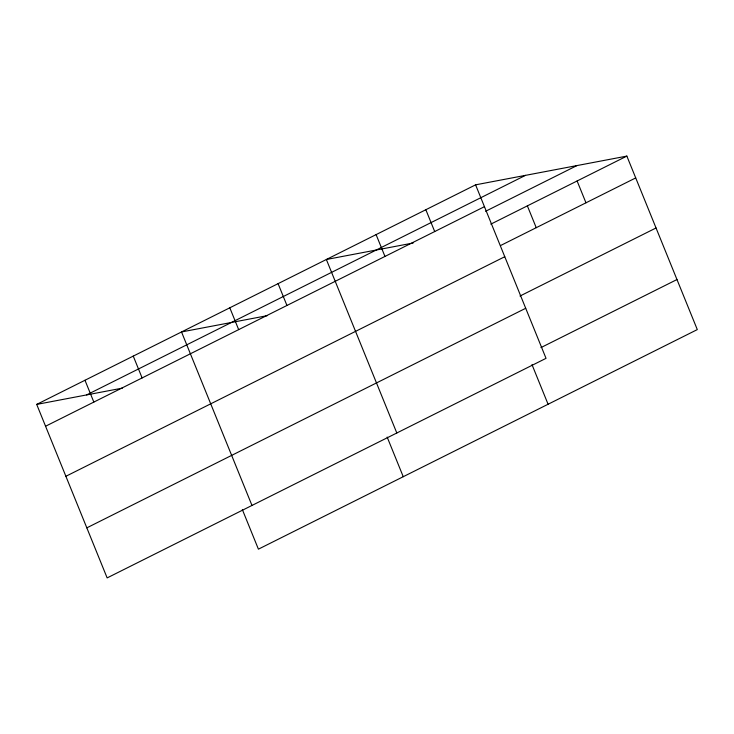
<?xml version="1.0" encoding="UTF-8"?>
<svg xmlns="http://www.w3.org/2000/svg" width="734" height="734" viewBox="0 0 734 734"><rect width="100%" height="100%" fill="white"/><g stroke="black" fill="none" stroke-linecap="round" stroke-linejoin="round"><path stroke-width="1.1" d="M475.586 184.84L546.032 358.339L107.146 577.906L36.7 404.406L475.586 184.84L626.854 156.094L697.3 329.594L258.414 549.16L242.33 509.534M86.621 394.92L525.498 175.353M45.563 426.234L484.44 206.667M485.578 211.291L576.933 165.581M490.826 224.145L626.854 156.094M500.707 245.468L635.708 177.922M65.886 476.283L504.763 256.716M520.011 296.022L656.04 227.971M86.823 527.847L525.709 308.28M540.949 347.595L676.977 279.544M413.178 243L326.364 259.497L396.81 432.987M267.231 315.666L181.527 331.952L251.982 505.442M36.7 404.406L122.395 388.121M577.107 180.986L585.971 202.804M527.37 205.869L536.233 227.687M531.994 364.624L548.078 404.241M425.839 209.722L434.702 231.549M376.102 234.614L384.965 256.432M387.157 437.079L403.25 476.705M278.085 283.645L286.948 305.472M229.806 307.794L238.669 329.621M133.258 356.1L142.112 377.927M84.979 380.258L93.842 402.076"/></g></svg>
